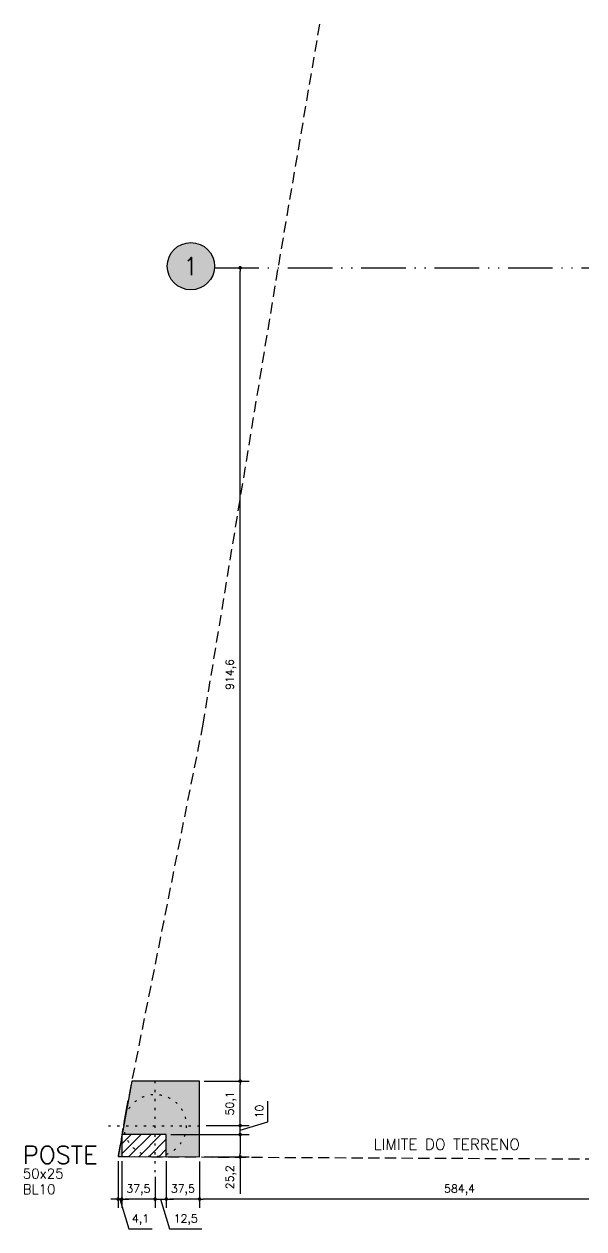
# Model space of a CAD drawing. Extents: x -15987 to 10579, y -7737 to -1189.
# Drawn here: x 5214 to 5843, y -7670 to -6315 of the extents above; entities that cross this region are included whole.
import ezdxf
from ezdxf.enums import TextEntityAlignment as Align

# ---------------------------------------------------------------- set-up
doc = ezdxf.new("R2010")
doc.units = 0
doc.header["$LTSCALE"] = 25
for name, pattern in [('DASHED2', [0.375, 0.25, -0.125]), ('ESTILO_TQS_0002', [0.4, 0.1, -0.3]), ('ESTILO_TQS_0004', [3.3, 2, -0.4, 0.05, -0.4, 0.05, -0.4])]:
    doc.linetypes.add(name, pattern=pattern)
for name, color, linetype in [('BLOCO', 3, 'Continuous'), ('COTA', 1, 'Continuous'), ('EIXOS', 1, 'ESTILO_TQS_0004'), ('ESTACA', 1, 'ESTILO_TQS_0002'), ('H4', 254, 'Continuous'), ('IND-EIXOS', 2, 'Continuous'), ('P-D', 2, 'Continuous'), ('P-S', 5, 'Continuous'), ('PIL-N', 4, 'Continuous'), ('T2', 3, 'Continuous'), ('TERRENO', 1, 'DASHED2'), ('TEXT-EIXOS', 3, 'Continuous')]:
    doc.layers.add(name, color=color, linetype=linetype)
doc.styles.add('COTA', font='romans.shx')
doc.styles.get("Standard").update_dxf_attribs({"font": 'romans.shx'})
doc.styles.add('Texto2', font='romans.shx', dxfattribs={"height": 12.5})
doc.dimstyles.new('forma', dxfattribs={"dimscale": 5, "dimtxt": 1.8, "dimasz": 0.8, "dimexe": 2, "dimexo": 1, "dimgap": 1, "dimtad": 1, "dimdec": 1, "dimzin": 9, "dimtxsty": 'COTA', "dimblk1": 'DOT', "dimblk2": 'DOT', "dimsah": 1, "dimcen": 0, "dimdle": 1, "dimclrd": 256, "dimclre": 256, "dimclrt": 2, "dimadec": 0, "dimazin": 0, "dimtfac": 1, "dimtdec": 0, "dimtmove": 0, "dimatfit": 3, "dimfxl": 1, "dimtolj": 1, "dimtzin": 0, "dimarcsym": 0})

# ---------------------------------------------------------------- blocks, each defined once
blk = doc.blocks.new('_Dot')
at = {"color": 0, "linetype": 'ByBlock', "lineweight": -2}
blk.add_line((-0.5, 0), (-1, 0), dxfattribs=at)
at = {"color": 0, "linetype": 'ByBlock', "const_width": 0.5}
blk.add_lwpolyline([(-0.25, 0, 1), (0.25, 0, 1)], format="xyb", close=True, dxfattribs=at)
blk = doc.blocks.new('*D130')
at = {"layer": 'COTA', "lineweight": -2, "transparency": 16777216}
for p, q in [((5411.2, -7594), (5411.2, -7646.4)), ((5995.6, -7592), (5995.6, -7646.4)), ((5991.6, -7636.4), (5415.2, -7636.4))]:
    blk.add_line(p, q, dxfattribs=at)
at = {"layer": 'Defpoints', "color": 0, "transparency": 16777216}
for p in [(5995.6, -7587), (5411.2, -7589), (5411.2, -7636.4)]:
    blk.add_point(p, dxfattribs=at)
at = {"layer": 'COTA', "lineweight": -2, "transparency": 16777216, "xscale": 4, "yscale": 4, "zscale": 4, "rotation": 180}
blk.add_blockref('_Dot', (5411.2, -7636.4), dxfattribs=at)
at = {"layer": 'COTA', "lineweight": -2, "transparency": 16777216, "xscale": 4, "yscale": 4, "zscale": 4}
blk.add_blockref('_Dot', (5995.6, -7636.4), dxfattribs=at)
at = {"layer": 'COTA', "color": 2, "transparency": 16777216, "insert": (5703.4, -7626), "char_height": 9, "attachment_point": 5, "style": 'COTA'}
blk.add_mtext('\\A1;584,4 ', dxfattribs=at)
blk = doc.blocks.new('*D131')
at = {"layer": 'COTA', "lineweight": -2, "transparency": 16777216}
for p, q in [((5373.7, -7593.9), (5373.7, -7646.4)), ((5411.2, -7594), (5411.2, -7646.4)), ((5407.2, -7636.4), (5377.7, -7636.4))]:
    blk.add_line(p, q, dxfattribs=at)
at = {"layer": 'Defpoints', "color": 0, "transparency": 16777216}
for p in [(5373.7, -7588.9), (5411.2, -7589), (5373.7, -7636.4)]:
    blk.add_point(p, dxfattribs=at)
at = {"layer": 'COTA', "lineweight": -2, "transparency": 16777216, "xscale": 4, "yscale": 4, "zscale": 4, "rotation": 180}
blk.add_blockref('_Dot', (5373.7, -7636.4), dxfattribs=at)
at = {"layer": 'COTA', "lineweight": -2, "transparency": 16777216, "xscale": 4, "yscale": 4, "zscale": 4}
blk.add_blockref('_Dot', (5411.2, -7636.4), dxfattribs=at)
at = {"layer": 'COTA', "color": 2, "transparency": 16777216, "insert": (5392.4, -7626), "char_height": 9, "attachment_point": 5, "style": 'COTA'}
blk.add_mtext('\\A1;37,5 ', dxfattribs=at)
blk = doc.blocks.new('*D132')
at = {"layer": 'COTA', "lineweight": -2, "transparency": 16777216}
for p, q in [((5323.7, -7593.6), (5323.7, -7646.4)), ((5361.2, -7611.2), (5361.2, -7646.4)), ((5357.2, -7636.4), (5327.7, -7636.4))]:
    blk.add_line(p, q, dxfattribs=at)
at = {"layer": 'Defpoints', "color": 0, "transparency": 16777216}
for p in [(5323.7, -7588.6), (5361.2, -7606.2), (5323.7, -7636.4)]:
    blk.add_point(p, dxfattribs=at)
at = {"layer": 'COTA', "lineweight": -2, "transparency": 16777216, "xscale": 4, "yscale": 4, "zscale": 4, "rotation": 180}
blk.add_blockref('_Dot', (5323.7, -7636.4), dxfattribs=at)
at = {"layer": 'COTA', "lineweight": -2, "transparency": 16777216, "xscale": 4, "yscale": 4, "zscale": 4}
blk.add_blockref('_Dot', (5361.2, -7636.4), dxfattribs=at)
at = {"layer": 'COTA', "color": 2, "transparency": 16777216, "insert": (5342.4, -7626), "char_height": 9, "attachment_point": 5, "style": 'COTA'}
blk.add_mtext('\\A1;37,5 ', dxfattribs=at)
blk = doc.blocks.new('*D133')
at = {"layer": 'COTA', "lineweight": -2, "transparency": 16777216}
for p, q in [((5319.5, -7593.6), (5319.5, -7646.4)), ((5323.7, -7593.6), (5323.7, -7646.4)), ((5315.5, -7636.4), (5311.5, -7636.4)), ((5323.7, -7636.4), (5319.5, -7636.4)), ((5323.7, -7636.4), (5319.5, -7636.4)), ((5321.6, -7636.4), (5331.7, -7669.9)), ((5327.7, -7636.4), (5331.7, -7636.4)), ((5331.7, -7669.9), (5357.9, -7669.9))]:
    blk.add_line(p, q, dxfattribs=at)
at = {"layer": 'Defpoints', "color": 0, "transparency": 16777216}
for p in [(5319.5, -7588.6), (5323.7, -7588.6), (5319.5, -7636.4)]:
    blk.add_point(p, dxfattribs=at)
at = {"layer": 'COTA', "lineweight": -2, "transparency": 16777216, "xscale": 4, "yscale": 4, "zscale": 4}
blk.add_blockref('_Dot', (5319.5, -7636.4), dxfattribs=at)
at = {"layer": 'COTA', "lineweight": -2, "transparency": 16777216, "xscale": 4, "yscale": 4, "zscale": 4, "rotation": 180}
blk.add_blockref('_Dot', (5323.7, -7636.4), dxfattribs=at)
at = {"layer": 'COTA', "color": 2, "transparency": 16777216, "insert": (5344.8, -7659.6), "char_height": 9, "attachment_point": 5, "style": 'COTA'}
blk.add_mtext('\\A1;4,1 ', dxfattribs=at)
blk = doc.blocks.new('*D134')
at = {"layer": 'COTA', "lineweight": -2, "transparency": 16777216}
for p, q in [((5378.8, -7563.9), (5466.8, -7563.9)), ((5456.8, -7567.9), (5456.8, -7585)), ((5416.2, -7589), (5466.8, -7589)), ((5456.8, -7589), (5456.8, -7630.5))]:
    blk.add_line(p, q, dxfattribs=at)
at = {"layer": 'Defpoints', "color": 0, "transparency": 16777216}
for p in [(5373.8, -7563.9), (5456.8, -7563.9), (5411.2, -7589)]:
    blk.add_point(p, dxfattribs=at)
at = {"layer": 'COTA', "lineweight": -2, "transparency": 16777216, "xscale": 4, "yscale": 4, "zscale": 4}
for p, rotation in [((5456.8, -7563.9), 90), ((5456.8, -7589), 270)]:
    blk.add_blockref('_Dot', p, dxfattribs=dict(at, rotation=rotation))
at = {"layer": 'COTA', "color": 2, "transparency": 16777216, "insert": (5446.4, -7611.8), "char_height": 9, "attachment_point": 5, "rotation": 90, "style": 'COTA'}
blk.add_mtext('\\A1;25,2 ', dxfattribs=at)
blk = doc.blocks.new('*D135')
at = {"layer": 'COTA', "lineweight": -2, "transparency": 16777216}
for p, q in [((5487.8, -7549.6), (5487.8, -7526.3)), ((5456.8, -7549.8), (5456.8, -7545.8)), ((5418.7, -7553.8), (5466.8, -7553.8)), ((5456.8, -7558.9), (5487.8, -7549.6)), ((5456.8, -7563.9), (5456.8, -7553.8)), ((5456.8, -7563.9), (5456.8, -7553.8)), ((5378.8, -7563.9), (5466.8, -7563.9)), ((5456.8, -7567.9), (5456.8, -7571.9))]:
    blk.add_line(p, q, dxfattribs=at)
at = {"layer": 'Defpoints', "color": 0, "transparency": 16777216}
for p in [(5413.7, -7553.8), (5456.8, -7553.8), (5373.8, -7563.9)]:
    blk.add_point(p, dxfattribs=at)
at = {"layer": 'COTA', "lineweight": -2, "transparency": 16777216, "xscale": 4, "yscale": 4, "zscale": 4}
for p, rotation in [((5456.8, -7553.8), 270), ((5456.8, -7563.9), 90)]:
    blk.add_blockref('_Dot', p, dxfattribs=dict(at, rotation=rotation))
at = {"layer": 'COTA', "color": 2, "transparency": 16777216, "insert": (5478.3, -7537.9), "char_height": 9, "attachment_point": 5, "rotation": 90, "style": 'COTA'}
blk.add_mtext('\\A1;10 ', dxfattribs=at)
blk = doc.blocks.new('*D136')
at = {"layer": 'COTA', "lineweight": -2, "transparency": 16777216}
for p, q in [((5416.2, -7503.7), (5466.8, -7503.7)), ((5456.8, -7549.8), (5456.8, -7507.7)), ((5418.7, -7553.8), (5466.8, -7553.8))]:
    blk.add_line(p, q, dxfattribs=at)
at = {"layer": 'Defpoints', "color": 0, "transparency": 16777216}
for p in [(5411.2, -7503.7), (5456.8, -7503.7), (5413.7, -7553.8)]:
    blk.add_point(p, dxfattribs=at)
at = {"layer": 'COTA', "lineweight": -2, "transparency": 16777216, "xscale": 4, "yscale": 4, "zscale": 4}
for p, rotation in [((5456.8, -7503.7), 90), ((5456.8, -7553.8), 270)]:
    blk.add_blockref('_Dot', p, dxfattribs=dict(at, rotation=rotation))
at = {"layer": 'COTA', "color": 2, "transparency": 16777216, "insert": (5446.4, -7528.8), "char_height": 9, "attachment_point": 5, "rotation": 90, "style": 'COTA'}
blk.add_mtext('\\A1;50,1 ', dxfattribs=at)
blk = doc.blocks.new('*D137')
at = {"layer": 'COTA', "lineweight": -2, "transparency": 16777216}
for p, q in [((5456.8, -7499.7), (5456.8, -6593.1)), ((5461.8, -6589.1), (5466.8, -6589.1)), ((5416.2, -7503.7), (5466.8, -7503.7))]:
    blk.add_line(p, q, dxfattribs=at)
at = {"layer": 'Defpoints', "color": 0, "transparency": 16777216}
for p in [(5456.8, -6589.1), (5456.8, -6589.1), (5411.2, -7503.7)]:
    blk.add_point(p, dxfattribs=at)
at = {"layer": 'COTA', "lineweight": -2, "transparency": 16777216, "xscale": 4, "yscale": 4, "zscale": 4}
for p, rotation in [((5456.8, -6589.1), 90), ((5456.8, -7503.7), 270)]:
    blk.add_blockref('_Dot', p, dxfattribs=dict(at, rotation=rotation))
at = {"layer": 'COTA', "color": 2, "transparency": 16777216, "insert": (5446.4, -7046.4), "char_height": 9, "attachment_point": 5, "rotation": 90, "style": 'COTA'}
blk.add_mtext('\\A1;914,6 ', dxfattribs=at)
blk = doc.blocks.new('*D138')
at = {"layer": 'COTA', "lineweight": -2, "transparency": 16777216}
for p, q in [((5361.2, -7611.2), (5361.2, -7646.4)), ((5373.7, -7612.3), (5373.7, -7646.4)), ((5357.2, -7636.4), (5353.2, -7636.4)), ((5361.2, -7636.4), (5373.7, -7636.4)), ((5361.2, -7636.4), (5373.7, -7636.4)), ((5367.4, -7636.4), (5377.5, -7669.9)), ((5377.7, -7636.4), (5381.7, -7636.4)), ((5377.5, -7669.9), (5413.6, -7669.9))]:
    blk.add_line(p, q, dxfattribs=at)
at = {"layer": 'Defpoints', "color": 0, "transparency": 16777216}
for p in [(5361.2, -7606.2), (5373.7, -7607.3), (5373.7, -7636.4)]:
    blk.add_point(p, dxfattribs=at)
at = {"layer": 'COTA', "lineweight": -2, "transparency": 16777216, "xscale": 4, "yscale": 4, "zscale": 4}
blk.add_blockref('_Dot', (5361.2, -7636.4), dxfattribs=at)
at = {"layer": 'COTA', "lineweight": -2, "transparency": 16777216, "xscale": 4, "yscale": 4, "zscale": 4, "rotation": 180}
blk.add_blockref('_Dot', (5373.7, -7636.4), dxfattribs=at)
at = {"layer": 'COTA', "color": 2, "transparency": 16777216, "insert": (5395.6, -7659.6), "char_height": 9, "attachment_point": 5, "style": 'COTA'}
blk.add_mtext('\\A1;12,5 ', dxfattribs=at)

msp = doc.modelspace()

# ---------------------------------------------------------------- hatches: boundary and pattern name
at = {"layer": 'COTA'}
h = msp.add_hatch(dxfattribs=at)
h.set_pattern_fill('ANSI31', color=256, scale=2.5)
h.paths.add_polyline_path([(5323.66, -7588.62), (5373.66, -7588.86), (5373.78, -7563.86), (5323.78, -7563.62)])
at = {"layer": 'H4'}
h = msp.add_hatch(color=256, dxfattribs=at)
edge = h.paths.add_edge_path()
edge.add_arc((5401.39, -6587.36), 26.59, 0, 360)
for points in [[(5411.17, -7503.73), (5334.97, -7503.73), (5324.07, -7563.62), (5373.78, -7563.86), (5373.66, -7588.86), (5411.17, -7589.05)], [(5323.77, -7565.23), (5319.52, -7588.6), (5323.66, -7588.62)]]:
    msp.add_hatch(color=256, dxfattribs=at).paths.add_polyline_path(points)

# ---------------------------------------------------------------- linework, layer by layer
at = {"layer": 'BLOCO', "linetype": 'Continuous'}
msp.add_lwpolyline([(5411.17, -7589.05), (5411.17, -7503.73), (5334.97, -7503.73), (5319.52, -7588.6), (5411.17, -7589.04)], dxfattribs=at)
at = {"layer": 'EIXOS'}
msp.add_line((5427.92, -6589.1), (9672.89, -6589.1), dxfattribs=at)
at = {"layer": 'ESTACA', "linetype": 'ESTILO_TQS_0002'}
for p, q in [((5361.17, -7606.22), (5361.17, -7501.45)), ((5308.67, -7553.84), (5413.67, -7553.84))]:
    msp.add_line(p, q, dxfattribs=at)
msp.add_circle((5361.17, -7553.68), 35, dxfattribs=at)
at = {"layer": 'IND-EIXOS'}
msp.add_circle((5401.39, -6587.36), 26.59, dxfattribs=at)
at = {"layer": 'P-S'}
msp.add_lwpolyline([(5323.66, -7588.62), (5373.66, -7588.86), (5373.78, -7563.86), (5323.78, -7563.62), (5323.66, -7588.62)], dxfattribs=at)
at = {"layer": 'TERRENO', "linetype": 'DASHED2', "ltscale": 2}
msp.add_lwpolyline([(8359.47, -5578.84), (7610.11, -5581.94), (6927.42, -5584.99), (5669.14, -5594.35), (5498.88, -6591.06), (5414.85, -7102.45), (5328.14, -7538.06), (5319.52, -7588.6), (6247, -7593.14), (6553.8, -7594.59), (6798.65, -7597.01), (7370.85, -7596.96), (7899.7, -7605.56), (8137.16, -7606.46)], dxfattribs=at)

# ---------------------------------------------------------------- texts
at = {"layer": 'P-D', "linetype": 'Continuous'}
for s, p in [('50x25', (5212.49, -7613.22, 0.02)), ('BL10', (5212.29, -7630.86))]:
    msp.add_text(s, height=11, dxfattribs=at).set_placement(p)
at = {"layer": 'PIL-N', "linetype": 'Continuous'}
msp.add_text('POSTE', height=20, dxfattribs=at).set_placement((5212.49, -7596.72, 0.02))
at = {"layer": 'T2', "style": 'Texto2'}
msp.add_text('LIMITE DO TERRENO', height=12.5, rotation=359.9665, dxfattribs=at).set_placement((5606.69, -7581))
at = {"layer": 'TEXT-EIXOS'}
msp.add_text('1', height=20, dxfattribs=at).set_placement((5401.39, -6587.36), align=Align.MIDDLE_CENTER)

# ---------------------------------------------------------------- dimensions: what is measured, and where the dimension line sits
at = {"layer": 'COTA'}
for base, p1, p2, picture, middle in [((5456.78, -6589.1), (5411.17, -7503.73), (5456.78, -6589.1), '*D137', (5446.43, -7046.41)), ((5456.78, -7553.84), (5373.78, -7563.86), (5413.67, -7553.84), '*D135', (5478.28, -7544.55))]:
    dim = msp.add_linear_dim(base=base, p1=p1, p2=p2, angle=90, dimstyle='forma', override={"dimpost": ' ', "dimtmove": 1}, dxfattribs=at)
    dim.commit()
    dim.dimension.update_dxf_attribs({"geometry": picture, "text_midpoint": middle})
for base, p1, p2, override, picture, middle in [((5456.78, -7503.73), (5413.67, -7553.84), (5411.17, -7503.73), {"dimpost": ' ', "dimtmove": 1}, '*D136', (5456.78, -7528.78)), ((5456.78, -7563.86), (5411.17, -7589.04), (5373.78, -7563.86), {"dimpost": ' '}, '*D134', (5456.78, -7611.76))]:
    dim = msp.add_linear_dim(base=base, p1=p1, p2=p2, angle=90, dimstyle='forma', override=override, dxfattribs=at)
    dim.commit()
    dim.dimension.update_dxf_attribs({"geometry": picture, "text_midpoint": middle, "dimtype": 128})
for base, p1, p2, override, picture, middle in [((5411.17, -7636.36), (5995.57, -7587), (5411.17, -7589.05), {"dimpost": ' '}, '*D130', (5703.37, -7626)), ((5319.52, -7636.36), (5323.66, -7588.62), (5319.52, -7588.6), {"dimpost": ' ', "dimtmove": 1}, '*D133', (5336.66, -7659.57)), ((5323.66, -7636.36), (5361.17, -7606.22), (5323.66, -7588.62), {"dimpost": ' ', "dimtmove": 1}, '*D132', (5342.41, -7626)), ((5373.66, -7636.36), (5411.17, -7589.05), (5373.66, -7588.86), {"dimpost": ' ', "dimtmove": 1}, '*D131', (5392.41, -7626)), ((5373.66, -7636.36), (5361.17, -7606.22), (5373.66, -7607.3), {"dimpost": ' ', "dimtmove": 1}, '*D138', (5382.49, -7659.57))]:
    dim = msp.add_linear_dim(base=base, p1=p1, p2=p2, dimstyle='forma', override=override, dxfattribs=at)
    dim.commit()
    dim.dimension.update_dxf_attribs({"geometry": picture, "text_midpoint": middle})

doc.saveas('drawing.dxf')
